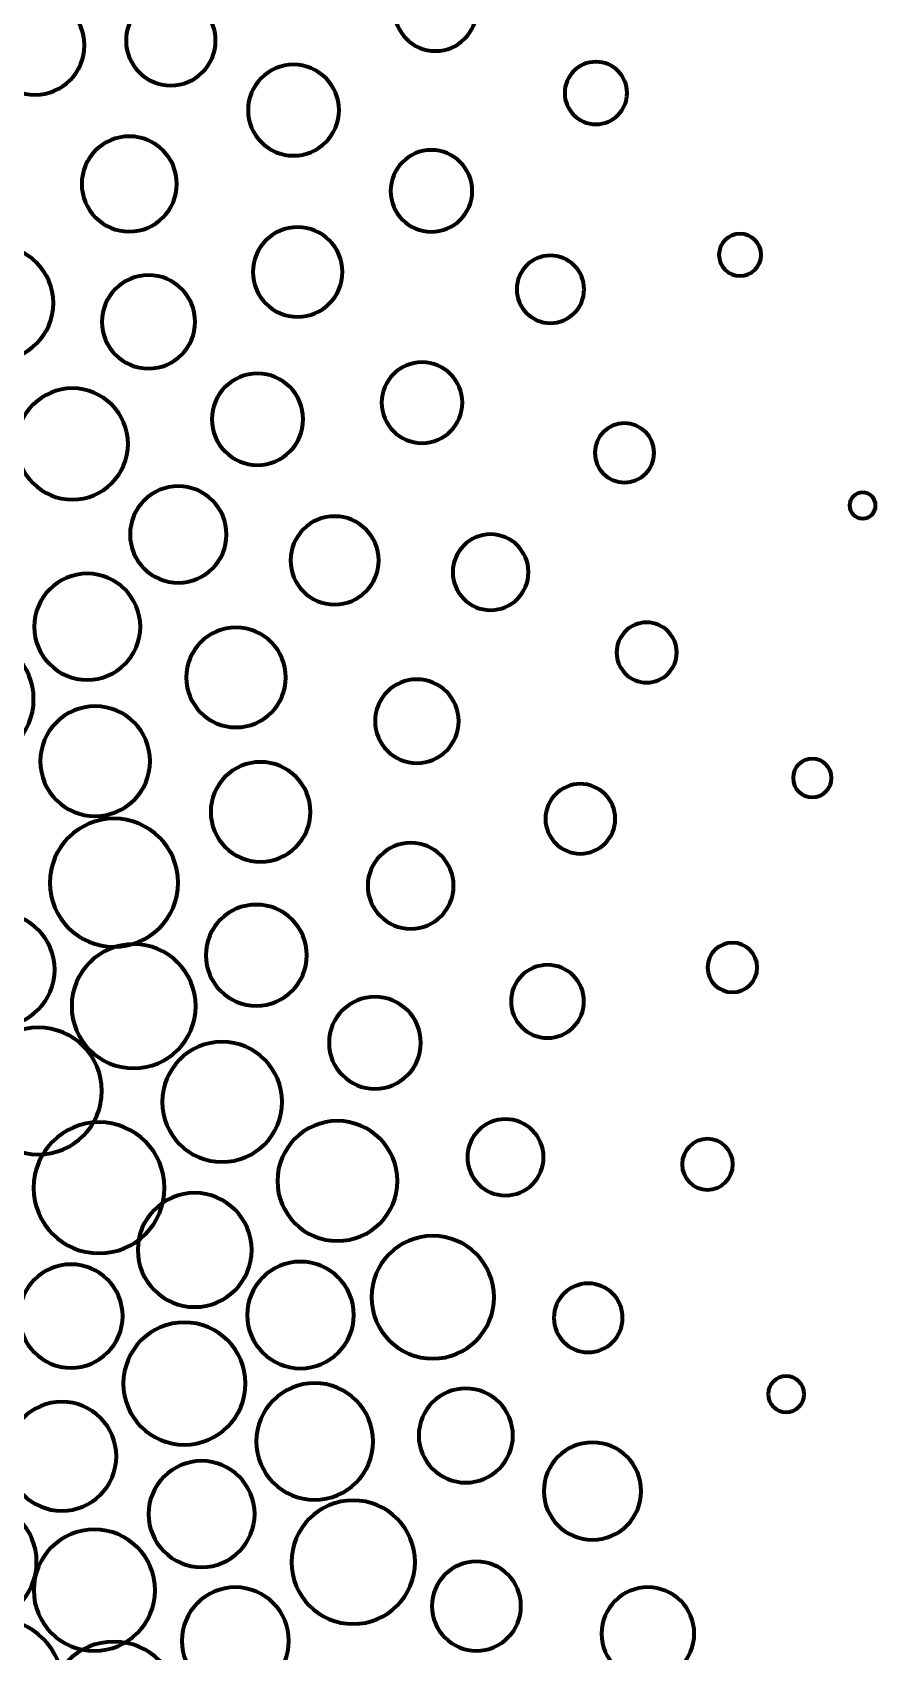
# Model space of a CAD drawing. Header units: inches. Extents: x 41 to 2959, y -2668 to -383.
# Drawn here: x 2170.9 to 2421.6, y -2251.9 to -1770.6 of the extents above; entities that cross this region are included whole.
import ezdxf

# ---------------------------------------------------------------- set-up
doc = ezdxf.new("R2010")
doc.units = ezdxf.units.IN
doc.header["$MEASUREMENT"] = 0
doc.layers.add('Layer 1', color=7, linetype='Continuous')

# ---------------------------------------------------------------- blocks, each defined once
blk = doc.blocks.new('block 3')
at = {"layer": 'Layer 1', "color": 7, "lineweight": 70}
for points in [[(2290.77, -1751.68), (2297.52, -1751.68), (2302.99, -1757.15), (2302.99, -1763.9), (2302.99, -1770.65), (2297.52, -1776.12), (2290.77, -1776.12), (2284.02, -1776.12), (2278.55, -1770.65), (2278.55, -1763.9), (2278.55, -1757.15), (2284.02, -1751.68), (2290.77, -1751.68)], [(2171.75, -1759.75), (2179.85, -1759.75), (2186.43, -1766.32), (2186.43, -1774.43), (2186.43, -1782.54), (2179.85, -1789.11), (2171.75, -1789.11), (2163.64, -1789.11), (2157.06, -1782.54), (2157.06, -1774.43), (2157.06, -1766.32), (2163.64, -1759.75), (2171.75, -1759.75)], [(2212.09, -1759.72), (2219.44, -1759.72), (2225.4, -1765.69), (2225.4, -1773.04), (2225.4, -1780.39), (2219.44, -1786.35), (2212.09, -1786.35), (2204.74, -1786.35), (2198.78, -1780.39), (2198.78, -1773.04), (2198.78, -1765.69), (2204.74, -1759.72), (2212.09, -1759.72)], [(2248.57, -1780.18), (2256.04, -1780.18), (2262.09, -1786.24), (2262.09, -1793.7), (2262.09, -1801.17), (2256.04, -1807.22), (2248.57, -1807.22), (2241.1, -1807.22), (2235.05, -1801.17), (2235.05, -1793.7), (2235.05, -1786.24), (2241.1, -1780.18), (2248.57, -1780.18)], [(2338.45, -1779.35), (2343.57, -1779.35), (2347.73, -1783.5), (2347.73, -1788.62), (2347.73, -1793.74), (2343.57, -1797.9), (2338.45, -1797.9), (2333.33, -1797.9), (2329.18, -1793.74), (2329.18, -1788.62), (2329.18, -1783.5), (2333.33, -1779.35), (2338.45, -1779.35)], [(2199.74, -1801.5), (2207.55, -1801.5), (2213.87, -1807.83), (2213.87, -1815.64), (2213.87, -1823.44), (2207.55, -1829.77), (2199.74, -1829.77), (2191.93, -1829.77), (2185.61, -1823.44), (2185.61, -1815.64), (2185.61, -1807.83), (2191.93, -1801.5), (2199.74, -1801.5)], [(2289.56, -1805.57), (2296.27, -1805.57), (2301.7, -1811.01), (2301.7, -1817.72), (2301.7, -1824.43), (2296.27, -1829.87), (2289.56, -1829.87), (2282.85, -1829.87), (2277.41, -1824.43), (2277.41, -1817.72), (2277.41, -1811.01), (2282.85, -1805.57), (2289.56, -1805.57)], [(2249.79, -1828.49), (2257.14, -1828.49), (2263.11, -1834.46), (2263.11, -1841.81), (2263.11, -1849.16), (2257.14, -1855.12), (2249.79, -1855.12), (2242.44, -1855.12), (2236.48, -1849.16), (2236.48, -1841.81), (2236.48, -1834.46), (2242.44, -1828.49), (2249.79, -1828.49)], [(2381.31, -1830.45), (2384.77, -1830.45), (2387.58, -1833.26), (2387.58, -1836.72), (2387.58, -1840.18), (2384.77, -1842.98), (2381.31, -1842.98), (2377.85, -1842.98), (2375.05, -1840.18), (2375.05, -1836.72), (2375.05, -1833.26), (2377.85, -1830.45), (2381.31, -1830.45)], [(2160.17, -1834.05), (2169.56, -1834.05), (2177.18, -1841.67), (2177.18, -1851.06), (2177.18, -1860.45), (2169.56, -1868.07), (2160.17, -1868.07), (2150.78, -1868.07), (2143.16, -1860.45), (2143.16, -1851.06), (2143.16, -1841.67), (2150.78, -1834.05), (2160.17, -1834.05)], [(2324.94, -1836.93), (2330.47, -1836.93), (2334.96, -1841.42), (2334.96, -1846.95), (2334.96, -1852.49), (2330.47, -1856.98), (2324.94, -1856.98), (2319.4, -1856.98), (2314.91, -1852.49), (2314.91, -1846.95), (2314.91, -1841.42), (2319.4, -1836.93), (2324.94, -1836.93)], [(2205.47, -1842.77), (2213.12, -1842.77), (2219.33, -1848.97), (2219.33, -1856.63), (2219.33, -1864.28), (2213.12, -1870.48), (2205.47, -1870.48), (2197.81, -1870.48), (2191.61, -1864.28), (2191.61, -1856.63), (2191.61, -1848.97), (2197.81, -1842.77), (2205.47, -1842.77)], [(2237.86, -1872.01), (2245.37, -1872.01), (2251.45, -1878.1), (2251.45, -1885.6), (2251.45, -1893.1), (2245.37, -1899.18), (2237.86, -1899.18), (2230.36, -1899.18), (2224.28, -1893.1), (2224.28, -1885.6), (2224.28, -1878.1), (2230.36, -1872.01), (2237.86, -1872.01)], [(2286.77, -1868.64), (2293.41, -1868.64), (2298.79, -1874.02), (2298.79, -1880.65), (2298.79, -1887.28), (2293.41, -1892.66), (2286.77, -1892.66), (2280.14, -1892.66), (2274.76, -1887.28), (2274.76, -1880.65), (2274.76, -1874.02), (2280.14, -1868.64), (2286.77, -1868.64)], [(2182.84, -1876.39), (2191.97, -1876.39), (2199.37, -1883.79), (2199.37, -1892.92), (2199.37, -1902.05), (2191.97, -1909.44), (2182.84, -1909.44), (2173.71, -1909.44), (2166.32, -1902.05), (2166.32, -1892.92), (2166.32, -1883.79), (2173.71, -1876.39), (2182.84, -1876.39)], [(2346.95, -1886.78), (2351.81, -1886.78), (2355.75, -1890.72), (2355.75, -1895.57), (2355.75, -1900.43), (2351.81, -1904.37), (2346.95, -1904.37), (2342.1, -1904.37), (2338.16, -1900.43), (2338.16, -1895.57), (2338.16, -1890.72), (2342.1, -1886.78), (2346.95, -1886.78)], [(2214.31, -1905.48), (2222.23, -1905.48), (2228.65, -1911.91), (2228.65, -1919.82), (2228.65, -1927.74), (2222.23, -1934.16), (2214.31, -1934.16), (2206.39, -1934.16), (2199.97, -1927.74), (2199.97, -1919.82), (2199.97, -1911.91), (2206.39, -1905.48), (2214.31, -1905.48)], [(2417.74, -1907.34), (2419.88, -1907.34), (2421.61, -1909.07), (2421.61, -1911.21), (2421.61, -1913.35), (2419.88, -1915.08), (2417.74, -1915.08), (2415.61, -1915.08), (2413.87, -1913.35), (2413.87, -1911.21), (2413.87, -1909.07), (2415.61, -1907.34), (2417.74, -1907.34)], [(2260.78, -1914.44), (2268.02, -1914.44), (2273.89, -1920.31), (2273.89, -1927.55), (2273.89, -1934.78), (2268.02, -1940.65), (2260.78, -1940.65), (2253.54, -1940.65), (2247.67, -1934.78), (2247.67, -1927.55), (2247.67, -1920.31), (2253.54, -1914.44), (2260.78, -1914.44)], [(2307.15, -1919.78), (2313.37, -1919.78), (2318.41, -1924.82), (2318.41, -1931.04), (2318.41, -1937.26), (2313.37, -1942.3), (2307.15, -1942.3), (2300.94, -1942.3), (2295.89, -1937.26), (2295.89, -1931.04), (2295.89, -1924.82), (2300.94, -1919.78), (2307.15, -1919.78)], [(2187.26, -1931.47), (2195.97, -1931.47), (2203.04, -1938.53), (2203.04, -1947.25), (2203.04, -1955.96), (2195.97, -1963.02), (2187.26, -1963.02), (2178.55, -1963.02), (2171.48, -1955.96), (2171.48, -1947.25), (2171.48, -1938.53), (2178.55, -1931.47), (2187.26, -1931.47)], [(2231.48, -1947.51), (2239.67, -1947.51), (2246.3, -1954.14), (2246.3, -1962.33), (2246.3, -1970.51), (2239.67, -1977.15), (2231.48, -1977.15), (2223.3, -1977.15), (2216.66, -1970.51), (2216.66, -1962.33), (2216.66, -1954.14), (2223.3, -1947.51), (2231.48, -1947.51)], [(2353.54, -1945.98), (2358.48, -1945.98), (2362.48, -1949.97), (2362.48, -1954.91), (2362.48, -1959.84), (2358.48, -1963.84), (2353.54, -1963.84), (2348.61, -1963.84), (2344.61, -1959.84), (2344.61, -1954.91), (2344.61, -1949.97), (2348.61, -1945.98), (2353.54, -1945.98)], [(2152.88, -1950.35), (2163.06, -1950.35), (2171.32, -1958.61), (2171.32, -1968.8), (2171.32, -1978.98), (2163.06, -1987.24), (2152.88, -1987.24), (2142.69, -1987.24), (2134.43, -1978.98), (2134.43, -1968.8), (2134.43, -1958.61), (2142.69, -1950.35), (2152.88, -1950.35)], [(2285.24, -1962.91), (2292.11, -1962.91), (2297.67, -1968.48), (2297.67, -1975.34), (2297.67, -1982.2), (2292.11, -1987.76), (2285.24, -1987.76), (2278.38, -1987.76), (2272.82, -1982.2), (2272.82, -1975.34), (2272.82, -1968.48), (2278.38, -1962.91), (2285.24, -1962.91)], [(2189.6, -1970.9), (2198.62, -1970.9), (2205.93, -1978.21), (2205.93, -1987.22), (2205.93, -1996.24), (2198.62, -2003.55), (2189.6, -2003.55), (2180.59, -2003.55), (2173.28, -1996.24), (2173.28, -1987.22), (2173.28, -1978.21), (2180.59, -1970.9), (2189.6, -1970.9)], [(2238.76, -1987.48), (2246.95, -1987.48), (2253.58, -1994.11), (2253.58, -2002.29), (2253.58, -2010.48), (2246.95, -2017.11), (2238.76, -2017.11), (2230.58, -2017.11), (2223.94, -2010.48), (2223.94, -2002.29), (2223.94, -1994.11), (2230.58, -1987.48), (2238.76, -1987.48)], [(2402.78, -1986.49), (2405.94, -1986.49), (2408.5, -1989.05), (2408.5, -1992.2), (2408.5, -1995.36), (2405.94, -1997.92), (2402.78, -1997.92), (2399.62, -1997.92), (2397.06, -1995.36), (2397.06, -1992.2), (2397.06, -1989.05), (2399.62, -1986.49), (2402.78, -1986.49)], [(2333.84, -1993.98), (2339.57, -1993.98), (2344.21, -1998.62), (2344.21, -2004.35), (2344.21, -2010.08), (2339.57, -2014.72), (2333.84, -2014.72), (2328.11, -2014.72), (2323.47, -2010.08), (2323.47, -2004.35), (2323.47, -1998.62), (2328.11, -1993.98), (2333.84, -1993.98)], [(2195.2, -2004.29), (2205.73, -2004.29), (2214.26, -2012.83), (2214.26, -2023.35), (2214.26, -2033.88), (2205.73, -2042.41), (2195.2, -2042.41), (2184.67, -2042.41), (2176.14, -2033.88), (2176.14, -2023.35), (2176.14, -2012.83), (2184.67, -2004.29), (2195.2, -2004.29)], [(2283.41, -2011.51), (2290.46, -2011.51), (2296.17, -2017.23), (2296.17, -2024.27), (2296.17, -2031.32), (2290.46, -2037.04), (2283.41, -2037.04), (2276.36, -2037.04), (2270.64, -2031.32), (2270.64, -2024.27), (2270.64, -2017.23), (2276.36, -2011.51), (2283.41, -2011.51)], [(2237.51, -2029.87), (2245.81, -2029.87), (2252.53, -2036.59), (2252.53, -2044.89), (2252.53, -2053.19), (2245.81, -2059.91), (2237.51, -2059.91), (2229.21, -2059.91), (2222.48, -2053.19), (2222.48, -2044.89), (2222.48, -2036.59), (2229.21, -2029.87), (2237.51, -2029.87)], [(2160.77, -2032.39), (2170.05, -2032.39), (2177.58, -2039.91), (2177.58, -2049.19), (2177.58, -2058.47), (2170.05, -2065.99), (2160.77, -2065.99), (2151.49, -2065.99), (2143.97, -2058.47), (2143.97, -2049.19), (2143.97, -2039.91), (2151.49, -2032.39), (2160.77, -2032.39)], [(2201.06, -2041.61), (2211.25, -2041.61), (2219.51, -2049.86), (2219.51, -2060.05), (2219.51, -2070.24), (2211.25, -2078.49), (2201.06, -2078.49), (2190.87, -2078.49), (2182.62, -2070.24), (2182.62, -2060.05), (2182.62, -2049.86), (2190.87, -2041.61), (2201.06, -2041.61)], [(2379.04, -2041.18), (2383.1, -2041.18), (2386.4, -2044.48), (2386.4, -2048.54), (2386.4, -2052.61), (2383.1, -2055.9), (2379.04, -2055.9), (2374.97, -2055.9), (2371.68, -2052.61), (2371.68, -2048.54), (2371.68, -2044.48), (2374.97, -2041.18), (2379.04, -2041.18)], [(2324.07, -2047.78), (2330.06, -2047.78), (2334.92, -2052.64), (2334.92, -2058.63), (2334.92, -2064.62), (2330.06, -2069.48), (2324.07, -2069.48), (2318.08, -2069.48), (2313.22, -2064.62), (2313.22, -2058.63), (2313.22, -2052.64), (2318.08, -2047.78), (2324.07, -2047.78)], [(2272.78, -2057.27), (2280.32, -2057.27), (2286.43, -2063.39), (2286.43, -2070.93), (2286.43, -2078.47), (2280.32, -2084.58), (2272.78, -2084.58), (2265.24, -2084.58), (2259.12, -2078.47), (2259.12, -2070.93), (2259.12, -2063.39), (2265.24, -2057.27), (2272.78, -2057.27)], [(2172.75, -2066.38), (2183.16, -2066.38), (2191.6, -2074.83), (2191.6, -2085.24), (2191.6, -2095.65), (2183.16, -2104.1), (2172.75, -2104.1), (2162.33, -2104.1), (2153.89, -2095.65), (2153.89, -2085.24), (2153.89, -2074.83), (2162.33, -2066.38), (2172.75, -2066.38)], [(2227.34, -2070.67), (2237.19, -2070.67), (2245.17, -2078.66), (2245.17, -2088.5), (2245.17, -2098.35), (2237.19, -2106.33), (2227.34, -2106.33), (2217.49, -2106.33), (2209.51, -2098.35), (2209.51, -2088.5), (2209.51, -2078.66), (2217.49, -2070.67), (2227.34, -2070.67)], [(2311.58, -2093.63), (2317.84, -2093.63), (2322.91, -2098.7), (2322.91, -2104.96), (2322.91, -2111.21), (2317.84, -2116.29), (2311.58, -2116.29), (2305.32, -2116.29), (2300.25, -2111.21), (2300.25, -2104.96), (2300.25, -2098.7), (2305.32, -2093.63), (2311.58, -2093.63)], [(2190.76, -2094.56), (2201.51, -2094.56), (2210.23, -2103.28), (2210.23, -2114.03), (2210.23, -2124.78), (2201.51, -2133.5), (2190.76, -2133.5), (2180.01, -2133.5), (2171.29, -2124.78), (2171.29, -2114.03), (2171.29, -2103.28), (2180.01, -2094.56), (2190.76, -2094.56)], [(2261.62, -2094.17), (2271.47, -2094.17), (2279.45, -2102.15), (2279.45, -2112), (2279.45, -2121.85), (2271.47, -2129.83), (2261.62, -2129.83), (2251.78, -2129.83), (2243.79, -2121.85), (2243.79, -2112), (2243.79, -2102.15), (2251.78, -2094.17), (2261.62, -2094.17)], [(2371.62, -2099.49), (2375.8, -2099.49), (2379.19, -2102.87), (2379.19, -2107.05), (2379.19, -2111.23), (2375.8, -2114.61), (2371.62, -2114.61), (2367.45, -2114.61), (2364.06, -2111.23), (2364.06, -2107.05), (2364.06, -2102.87), (2367.45, -2099.49), (2371.62, -2099.49)], [(2219.2, -2115.57), (2228.56, -2115.57), (2236.14, -2123.15), (2236.14, -2132.51), (2236.14, -2141.86), (2228.56, -2149.45), (2219.2, -2149.45), (2209.84, -2149.45), (2202.26, -2141.86), (2202.26, -2132.51), (2202.26, -2123.15), (2209.84, -2115.57), (2219.2, -2115.57)], [(2289.96, -2128.33), (2300.04, -2128.33), (2308.21, -2136.49), (2308.21, -2146.57), (2308.21, -2156.64), (2300.04, -2164.81), (2289.96, -2164.81), (2279.89, -2164.81), (2271.73, -2156.64), (2271.73, -2146.57), (2271.73, -2136.49), (2279.89, -2128.33), (2289.96, -2128.33)], [(2182.41, -2136.79), (2190.9, -2136.79), (2197.78, -2143.67), (2197.78, -2152.16), (2197.78, -2160.65), (2190.9, -2167.53), (2182.41, -2167.53), (2173.93, -2167.53), (2167.05, -2160.65), (2167.05, -2152.16), (2167.05, -2143.67), (2173.93, -2136.79), (2182.41, -2136.79)], [(2250.64, -2136), (2259.39, -2136), (2266.48, -2143.1), (2266.48, -2151.85), (2266.48, -2160.6), (2259.39, -2167.69), (2250.64, -2167.69), (2241.89, -2167.69), (2234.79, -2160.6), (2234.79, -2151.85), (2234.79, -2143.1), (2241.89, -2136), (2250.64, -2136)], [(2336.18, -2142.46), (2341.83, -2142.46), (2346.41, -2147.04), (2346.41, -2152.7), (2346.41, -2158.35), (2341.83, -2162.93), (2336.18, -2162.93), (2330.53, -2162.93), (2325.95, -2158.35), (2325.95, -2152.7), (2325.95, -2147.04), (2330.53, -2142.46), (2336.18, -2142.46)], [(2216.13, -2154.04), (2226.17, -2154.04), (2234.3, -2162.17), (2234.3, -2172.21), (2234.3, -2182.24), (2226.17, -2190.38), (2216.13, -2190.38), (2206.09, -2190.38), (2197.96, -2182.24), (2197.96, -2172.21), (2197.96, -2162.17), (2206.09, -2154.04), (2216.13, -2154.04)], [(2395.02, -2169.98), (2397.99, -2169.98), (2400.4, -2172.39), (2400.4, -2175.35), (2400.4, -2178.32), (2397.99, -2180.73), (2395.02, -2180.73), (2392.05, -2180.73), (2389.65, -2178.32), (2389.65, -2175.35), (2389.65, -2172.39), (2392.05, -2169.98), (2395.02, -2169.98)], [(2254.86, -2172.08), (2264.44, -2172.08), (2272.21, -2179.85), (2272.21, -2189.43), (2272.21, -2199.01), (2264.44, -2206.78), (2254.86, -2206.78), (2245.28, -2206.78), (2237.51, -2199.01), (2237.51, -2189.43), (2237.51, -2179.85), (2245.28, -2172.08), (2254.86, -2172.08)], [(2299.79, -2173.67), (2307.52, -2173.67), (2313.79, -2179.94), (2313.79, -2187.67), (2313.79, -2195.4), (2307.52, -2201.66), (2299.79, -2201.66), (2292.06, -2201.66), (2285.79, -2195.4), (2285.79, -2187.67), (2285.79, -2179.94), (2292.06, -2173.67), (2299.79, -2173.67)], [(2179.71, -2177.66), (2188.66, -2177.66), (2195.9, -2184.9), (2195.9, -2193.84), (2195.9, -2202.78), (2188.66, -2210.03), (2179.71, -2210.03), (2170.77, -2210.03), (2163.53, -2202.78), (2163.53, -2193.84), (2163.53, -2184.9), (2170.77, -2177.66), (2179.71, -2177.66)], [(2337.44, -2189.71), (2345.44, -2189.71), (2351.92, -2196.18), (2351.92, -2204.18), (2351.92, -2212.17), (2345.44, -2218.66), (2337.44, -2218.66), (2329.45, -2218.66), (2322.97, -2212.17), (2322.97, -2204.18), (2322.97, -2196.18), (2329.45, -2189.71), (2337.44, -2189.71)], [(2221.26, -2195.22), (2229.97, -2195.22), (2237.03, -2202.28), (2237.03, -2210.99), (2237.03, -2219.7), (2229.97, -2226.77), (2221.26, -2226.77), (2212.54, -2226.77), (2205.48, -2219.7), (2205.48, -2210.99), (2205.48, -2202.28), (2212.54, -2195.22), (2221.26, -2195.22)], [(2154.38, -2207.4), (2164.23, -2207.4), (2172.21, -2215.38), (2172.21, -2225.23), (2172.21, -2235.08), (2164.23, -2243.06), (2154.38, -2243.06), (2144.53, -2243.06), (2136.55, -2235.08), (2136.55, -2225.23), (2136.55, -2215.38), (2144.53, -2207.4), (2154.38, -2207.4)], [(2266.33, -2206.93), (2276.48, -2206.93), (2284.71, -2215.16), (2284.71, -2225.31), (2284.71, -2235.46), (2276.48, -2243.68), (2266.33, -2243.68), (2256.18, -2243.68), (2247.96, -2235.46), (2247.96, -2225.31), (2247.96, -2215.16), (2256.18, -2206.93), (2266.33, -2206.93)], [(2189.38, -2215.6), (2199.34, -2215.6), (2207.41, -2223.68), (2207.41, -2233.64), (2207.41, -2243.6), (2199.34, -2251.67), (2189.38, -2251.67), (2179.42, -2251.67), (2171.34, -2243.6), (2171.34, -2233.64), (2171.34, -2223.68), (2179.42, -2215.6), (2189.38, -2215.6)], [(2302.94, -2225.14), (2310.26, -2225.14), (2316.19, -2231.07), (2316.19, -2238.38), (2316.19, -2245.69), (2310.26, -2251.62), (2302.94, -2251.62), (2295.63, -2251.62), (2289.7, -2245.69), (2289.7, -2238.38), (2289.7, -2231.07), (2295.63, -2225.14), (2302.94, -2225.14)], [(2231.28, -2232.78), (2240.07, -2232.78), (2247.2, -2239.91), (2247.2, -2248.7), (2247.2, -2257.48), (2240.07, -2264.61), (2231.28, -2264.61), (2222.49, -2264.61), (2215.37, -2257.48), (2215.37, -2248.7), (2215.37, -2239.91), (2222.49, -2232.78), (2231.28, -2232.78)], [(2353.91, -2232.77), (2361.52, -2232.77), (2367.7, -2238.94), (2367.7, -2246.56), (2367.7, -2254.17), (2361.52, -2260.35), (2353.91, -2260.35), (2346.29, -2260.35), (2340.11, -2254.17), (2340.11, -2246.56), (2340.11, -2238.94), (2346.29, -2232.77), (2353.91, -2232.77)], [(2159.69, -2242.07), (2170.97, -2242.07), (2180.12, -2251.21), (2180.12, -2262.5), (2180.12, -2273.78), (2170.97, -2282.93), (2159.69, -2282.93), (2148.4, -2282.93), (2139.26, -2273.78), (2139.26, -2262.5), (2139.26, -2251.21), (2148.4, -2242.07), (2159.69, -2242.07)], [(2195.16, -2248.96), (2205.8, -2248.96), (2214.43, -2257.59), (2214.43, -2268.23), (2214.43, -2278.87), (2205.8, -2287.5), (2195.16, -2287.5), (2184.52, -2287.5), (2175.89, -2278.87), (2175.89, -2268.23), (2175.89, -2257.59), (2184.52, -2248.96), (2195.16, -2248.96)]]:
    blk.add_open_spline(points, degree=3, knots=[0, 0, 0, 0, 1, 1, 1, 2, 2, 2, 3, 3, 3, 4, 4, 4, 4], dxfattribs=at)
blk = doc.blocks.new('block 2')
at = {"layer": 'Layer 1'}
blk.add_blockref('block 3', (0, 0), dxfattribs=at)

msp = doc.modelspace()

# ---------------------------------------------------------------- block references
at = {"layer": 'Layer 1'}
msp.add_blockref('block 2', (0, 0), dxfattribs=at)

doc.saveas('drawing.dxf')
